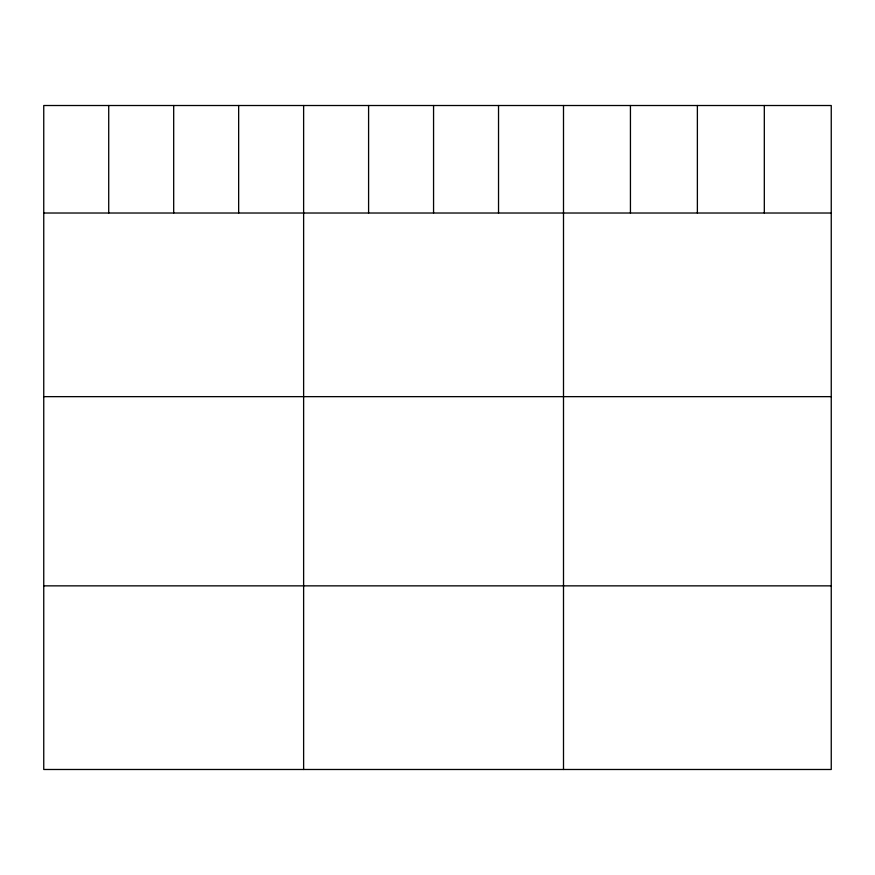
<?xml version="1.0" encoding="UTF-8"?>
<svg xmlns="http://www.w3.org/2000/svg" width="875" height="875" viewBox="0 0 875 875"><rect width="100%" height="100%" fill="white"/><g stroke="black" fill="none" stroke-linecap="round" stroke-linejoin="round"><path stroke-width="1.31" d="M831.25 213.019L831.25 769.486L43.75 769.486L43.75 105.514L831.25 105.514L831.25 213.019L43.75 213.019M43.75 396.648L831.25 396.648M43.75 585.856L831.25 585.856M764.312 105.514L764.312 213.019M697.375 105.514L697.375 213.019M630.438 105.514L630.438 213.019M563.5 105.514L563.5 769.486M498.531 105.514L498.531 213.019M433.562 105.514L433.562 213.019M368.594 105.514L368.594 213.019M303.625 105.514L303.625 769.486M238.656 105.514L238.656 213.019M173.688 105.514L173.688 213.019M108.719 105.514L108.719 213.019"/></g></svg>
